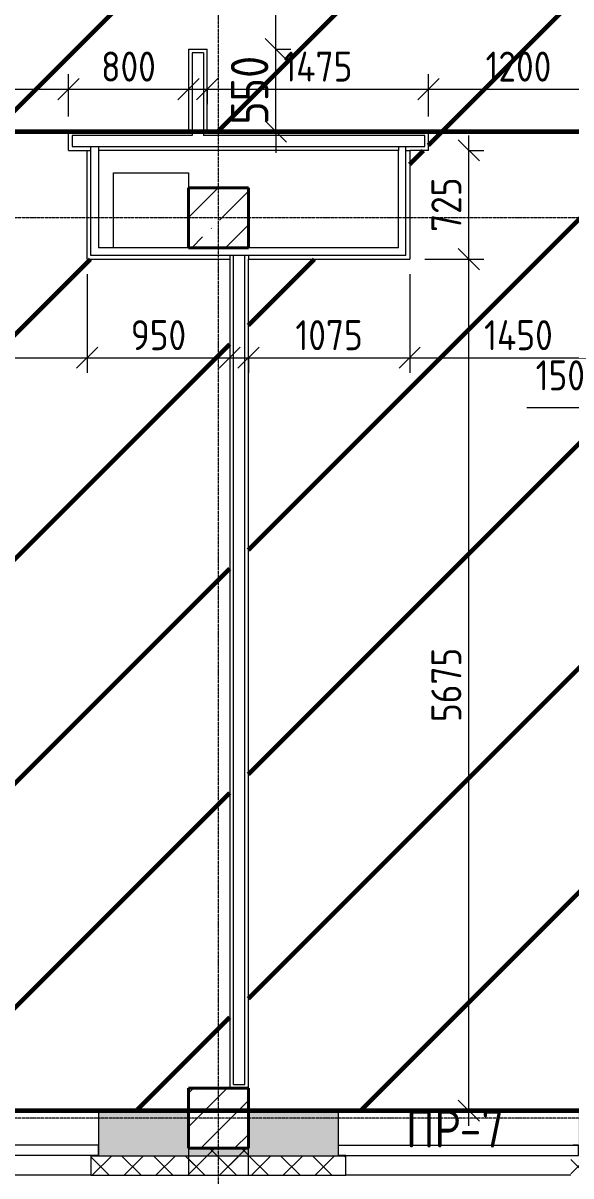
# Model space of a CAD drawing. Header units: millimetres. Extents: x -56773 to 323062, y -262288 to 76460.
# Drawn here: x 1507 to 5159, y -206008 to -198325 of the extents above; entities that cross this region are included whole.
import ezdxf

# ---------------------------------------------------------------- set-up
doc = ezdxf.new("R2010")
doc.units = ezdxf.units.MM
doc.linetypes.add('ADSK_Линия сетки', pattern=[25, 20, -2.5, 0, -2.5])
for name, color, linetype, lineweight in [('1.1) Шлифовка потолка', 5, 'Continuous', 60), ('3.1 Штукатурка внешн стен', 5, 'Continuous', 60), ('_ Окна', 7, 'Continuous', 18), ('Марки', 7, 'Continuous', 20), ('Несущие колонны', 7, 'Continuous', 18), ('Окна', 7, 'Continuous', 9), ('Оси', 7, 'Continuous', 9), ('Перекрытие', 7, 'Continuous', 18), ('Размеры', 7, 'Continuous', 9), ('Стены внутренние', 7, 'Continuous', 18), ('Стены наружные', 7, 'Continuous', 18), ('Стены штриховка', 7, 'Continuous', 9)]:
    doc.layers.add(name, color=color, linetype=linetype, lineweight=lineweight)
doc.styles.add('GOST Common_2', font='', dxfattribs={"width": 0.9, "height": 250})
doc.styles.add('GOST Common_3', font='', dxfattribs={"width": 0.9, "height": 200})
doc.styles.get('GOST Common_2').set_extended_font_data('GOST Common')
doc.styles.get('GOST Common_3').set_extended_font_data('GOST Common')
doc.dimstyles.new('ADSK_Основной_2_0', dxfattribs={"dimscale": 304.8, "dimtxt": 201.142999, "dimasz": 0.463911, "dimexe": 0.328084, "dimexo": 0.328084, "dimgap": 0.164042, "dimtad": 1, "dimdec": 3, "dimrnd": 0.001, "dimdsep": 46, "dimtxsty": 'GOST Common_3', "dimblk1": 'OBLIQUE', "dimblk2": 'OBLIQUE', "dimsah": 1, "dimcen": 0.09, "dimdle": 0.328084, "dimazin": 2, "dimtfac": 1, "dimtdec": 4, "dimtix": 1, "dimtmove": 0, "dimatfit": 3, "dimfxl": 1, "dimtvp": 1, "dimtolj": 1, "dimtzin": 0, "dimlwd": 20, "dimlwe": 20, "dimarcsym": 2})
doc.dimstyles.new('ADSK_Основной_2_0_2', dxfattribs={"dimscale": 304.8, "dimtxt": 201.142999, "dimasz": 0.463911, "dimexe": 0.328084, "dimexo": 0.328084, "dimgap": 0.164042, "dimtad": 1, "dimdec": 3, "dimrnd": 0.001, "dimdsep": 46, "dimtxsty": 'GOST Common_3', "dimblk1": 'OBLIQUE', "dimblk2": 'OBLIQUE', "dimsah": 1, "dimcen": 0.09, "dimdle": 0.328084, "dimazin": 2, "dimtfac": 1, "dimtdec": 4, "dimtix": 1, "dimtmove": 0, "dimatfit": 3, "dimfxl": 1, "dimtvp": 1, "dimtolj": 1, "dimtzin": 0, "dimlwd": 20, "dimlwe": 20, "dimarcsym": 2})
doc.dimstyles.new('ADSK_Основной_2_0_3', dxfattribs={"dimscale": 304.8, "dimtxt": 201.142999, "dimasz": 0.463911, "dimexe": 0.328084, "dimexo": 0.328084, "dimgap": 0.164042, "dimtad": 1, "dimdec": 3, "dimrnd": 0.001, "dimdsep": 46, "dimtxsty": 'GOST Common_2', "dimblk1": 'OBLIQUE', "dimblk2": 'OBLIQUE', "dimsah": 1, "dimcen": 0.09, "dimdle": 0.328084, "dimazin": 2, "dimtfac": 1, "dimtdec": 4, "dimtix": 1, "dimtmove": 0, "dimatfit": 3, "dimfxl": 1, "dimtvp": 1, "dimtolj": 1, "dimtzin": 0, "dimlwd": 20, "dimlwe": 20, "dimarcsym": 2})
pattern_1 = [(45, (9.36, -198628.46), (-224.506, 224.506), []), (45, (233.87, -198628.46), (-224.506, 224.506), [396.875, -79.375, 3.353, -76.022])]
pattern_2 = [(45, (9.36, -198628.46), (-106.066, 106.066), []), (135, (9.36, -198628.46), (-106.066, -106.066), [])]

# ---------------------------------------------------------------- blocks, each defined once
blk = doc.blocks.new('ADSK_КолоннаЖБ_Прямоугольная - 400x400 мм-1807143-Кладочный план 4-го этажа')
at = {"layer": 'Несущие колонны', "lineweight": 40}
for p, q in [((-200, 200), (200, 200)), ((-200, -200), (-200, 200)), ((200, 200), (200, -200)), ((200, -200), (-200, -200))]:
    blk.add_line(p, q, dxfattribs=at)
blk = doc.blocks.new('ОКНО L03 _2СТ_RS - ОК-5_1600х2000h-3556607-Кладочный план 4-го этажа')
at = {"layer": '_ Окна'}
for p, q in [((-838.1, -79), (761.9, -79)), ((-838.1, -149), (-838.1, -79)), ((-838.1, -79), (-803.1, -79)), ((-838.1, -149), (761.9, -149)), ((-838.1, -149), (-833.1, -149)), ((-818.1, -79), (-38.1, -79)), ((-818.1, -149), (-38.1, -149)), ((-38.1, -79), (741.9, -79)), ((-38.1, -149), (741.9, -149)), ((761.9, -79), (726.9, -79)), ((761.9, -149), (756.9, -149)), ((761.9, -149), (761.9, -79))]:
    blk.add_line(p, q, dxfattribs=at)
at = {"layer": 'Окна'}
blk.add_line((-888.1, 150), (811.9, 150), dxfattribs=at)
blk = doc.blocks.new('ОКНО L03 _2СТ_RS - ОК-5_1600х2000h-3556615-Кладочный план 4-го этажа')
at = {"layer": '_ Окна'}
for p, q in [((-838.1, 149), (761.9, 149)), ((-838.1, 149), (-838.1, 79)), ((-838.1, 149), (-833.1, 149)), ((-838.1, 79), (761.9, 79)), ((-838.1, 79), (-803.1, 79)), ((-818.1, 149), (-38.1, 149)), ((-818.1, 79), (-38.1, 79)), ((-38.1, 149), (741.9, 149)), ((-38.1, 79), (741.9, 79)), ((761.9, 79), (726.9, 79)), ((761.9, 149), (756.9, 149)), ((761.9, 149), (761.9, 79))]:
    blk.add_line(p, q, dxfattribs=at)
at = {"layer": 'Окна'}
blk.add_line((-888.1, -150), (811.9, -150), dxfattribs=at)
blk = doc.blocks.new('_Oblique')
at = {"color": 0, "linetype": 'ByBlock', "lineweight": -2}
blk.add_line((-0.5, -0.5), (0.5, 0.5), dxfattribs=at)
blk = doc.blocks.new('*D6110')
at = {"layer": 'Defpoints', "color": 0, "transparency": 16777216}
for p in [(2734.4, -198665.4), (4209.4, -198765.3), (4209.4, -199048.5)]:
    blk.add_point(p, dxfattribs=at)
at = {"layer": 'Размеры', "color": 0, "lineweight": 20, "transparency": 16777216}
for p, q in [((4209.4, -198948.5), (4209.4, -198665.3)), ((2634.4, -198765.3), (4309.4, -198765.3)), ((2734.4, -198765.4), (2734.4, -198865.3))]:
    blk.add_line(p, q, dxfattribs=at)
at = {"layer": 'Размеры', "color": 0, "lineweight": 20, "transparency": 16777216, "xscale": 141.4, "yscale": 141.4, "zscale": 141.4, "rotation": 180}
blk.add_blockref('_Oblique', (2734.4, -198765.3), dxfattribs=at)
at = {"layer": 'Размеры', "color": 0, "lineweight": 20, "transparency": 16777216, "xscale": 141.4, "yscale": 141.4, "zscale": 141.4}
blk.add_blockref('_Oblique', (4209.4, -198765.3), dxfattribs=at)
at = {"layer": 'Размеры', "color": 0, "lineweight": 9, "transparency": 16777216, "insert": (3471.9, -198615.3), "char_height": 200, "width": 580.928, "attachment_point": 5, "style": 'GOST Common_3'}
blk.add_mtext('\\A1;1475', dxfattribs=at)
blk = doc.blocks.new('*D6111')
at = {"layer": 'Defpoints', "color": 0, "transparency": 16777216}
for p in [(5409.4, -198765.3), (4209.4, -199048.5), (5409.4, -199048.5)]:
    blk.add_point(p, dxfattribs=at)
at = {"layer": 'Размеры', "color": 0, "lineweight": 20, "transparency": 16777216}
for p, q in [((4209.4, -198948.5), (4209.4, -198665.3)), ((5409.4, -198948.5), (5409.4, -198665.3)), ((4109.4, -198765.3), (5509.4, -198765.3))]:
    blk.add_line(p, q, dxfattribs=at)
at = {"layer": 'Размеры', "color": 0, "lineweight": 20, "transparency": 16777216, "xscale": 141.4, "yscale": 141.4, "zscale": 141.4, "rotation": 180}
blk.add_blockref('_Oblique', (4209.4, -198765.3), dxfattribs=at)
at = {"layer": 'Размеры', "color": 0, "lineweight": 20, "transparency": 16777216, "xscale": 141.4, "yscale": 141.4, "zscale": 141.4}
blk.add_blockref('_Oblique', (5409.4, -198765.3), dxfattribs=at)
at = {"layer": 'Размеры', "color": 0, "lineweight": 9, "transparency": 16777216, "insert": (4809.4, -198615.3), "char_height": 200, "width": 560.473, "attachment_point": 5, "style": 'GOST Common_3'}
blk.add_mtext('\\A1;1200', dxfattribs=at)
blk = doc.blocks.new('*D6162')
at = {"layer": 'Defpoints', "color": 0, "transparency": 16777216}
for p in [(4084.4, -199898.5), (3009.4, -200455.2), (4084.4, -200555.2)]:
    blk.add_point(p, dxfattribs=at)
at = {"layer": 'Размеры', "color": 0, "lineweight": 20, "transparency": 16777216}
for p, q in [((4084.4, -199998.5), (4084.4, -200655.2)), ((2909.4, -200555.2), (4184.4, -200555.2)), ((3009.4, -200555.2), (3009.4, -200655.2))]:
    blk.add_line(p, q, dxfattribs=at)
at = {"layer": 'Размеры', "color": 0, "lineweight": 20, "transparency": 16777216, "xscale": 141.4, "yscale": 141.4, "zscale": 141.4, "rotation": 180}
blk.add_blockref('_Oblique', (3009.4, -200555.2), dxfattribs=at)
at = {"layer": 'Размеры', "color": 0, "lineweight": 20, "transparency": 16777216, "xscale": 141.4, "yscale": 141.4, "zscale": 141.4}
blk.add_blockref('_Oblique', (4084.4, -200555.2), dxfattribs=at)
at = {"layer": 'Размеры', "color": 0, "lineweight": 9, "transparency": 16777216, "insert": (3546.9, -200405.2), "char_height": 200, "width": 560.473, "attachment_point": 5, "style": 'GOST Common_3'}
blk.add_mtext('\\A1;1075', dxfattribs=at)
blk = doc.blocks.new('*D6163')
at = {"layer": 'Defpoints', "color": 0, "transparency": 16777216}
for p in [(4084.4, -199898.5), (5534.4, -199898.5), (5534.4, -200555.2)]:
    blk.add_point(p, dxfattribs=at)
at = {"layer": 'Размеры', "color": 0, "lineweight": 20, "transparency": 16777216}
for p, q in [((4084.4, -199998.5), (4084.4, -200655.2)), ((5534.4, -199998.5), (5534.4, -200655.2)), ((3984.4, -200555.2), (5634.4, -200555.2))]:
    blk.add_line(p, q, dxfattribs=at)
at = {"layer": 'Размеры', "color": 0, "lineweight": 20, "transparency": 16777216, "xscale": 141.4, "yscale": 141.4, "zscale": 141.4, "rotation": 180}
blk.add_blockref('_Oblique', (4084.4, -200555.2), dxfattribs=at)
at = {"layer": 'Размеры', "color": 0, "lineweight": 20, "transparency": 16777216, "xscale": 141.4, "yscale": 141.4, "zscale": 141.4}
blk.add_blockref('_Oblique', (5534.4, -200555.2), dxfattribs=at)
at = {"layer": 'Размеры', "color": 0, "lineweight": 9, "transparency": 16777216, "insert": (4809.4, -200405.2), "char_height": 200, "width": 580.928, "attachment_point": 5, "style": 'GOST Common_3'}
blk.add_mtext('\\A1;1450', dxfattribs=at)
blk = doc.blocks.new('*D6164')
at = {"layer": 'Defpoints', "color": 0, "transparency": 16777216}
for p in [(5534.4, -199898.5), (5684.4, -200455.2), (5684.4, -200889.8)]:
    blk.add_point(p, dxfattribs=at)
at = {"layer": 'Размеры', "color": 0, "lineweight": 20, "transparency": 16777216}
for p, q in [((5534.4, -199998.5), (5534.4, -200989.8)), ((5684.4, -200555.2), (5684.4, -200989.8)), ((5534.4, -200889.8), (4864.4, -200889.8)), ((5684.4, -200889.8), (5434.4, -200889.8))]:
    blk.add_line(p, q, dxfattribs=at)
at = {"layer": 'Размеры', "color": 0, "lineweight": 20, "transparency": 16777216, "xscale": 141.4, "yscale": 141.4, "zscale": 141.4, "rotation": 180}
blk.add_blockref('_Oblique', (5534.4, -200889.8), dxfattribs=at)
at = {"layer": 'Размеры', "color": 0, "lineweight": 20, "transparency": 16777216, "xscale": 141.4, "yscale": 141.4, "zscale": 141.4}
blk.add_blockref('_Oblique', (5684.4, -200889.8), dxfattribs=at)
at = {"layer": 'Размеры', "color": 0, "lineweight": 9, "transparency": 16777216, "insert": (4924.1, -200573.1), "char_height": 200, "width": 409.104, "attachment_point": 1, "line_spacing_factor": 1.022761, "style": 'GOST Common_3'}
blk.add_mtext('\\A1;150', dxfattribs=at)
blk = doc.blocks.new('*D6165')
at = {"layer": 'Defpoints', "color": 0, "transparency": 16777216}
for p in [(4084.4, -199898.5), (4478.6, -199898.5), (4378.7, -205573.5)]:
    blk.add_point(p, dxfattribs=at)
at = {"layer": 'Размеры', "color": 0, "lineweight": 20, "transparency": 16777216}
for p, q in [((4478.6, -205673.5), (4478.6, -199798.5)), ((4184.4, -199898.5), (4578.6, -199898.5)), ((4478.7, -205573.5), (4578.6, -205573.5))]:
    blk.add_line(p, q, dxfattribs=at)
at = {"layer": 'Размеры', "color": 0, "lineweight": 20, "transparency": 16777216, "xscale": 141.4, "yscale": 141.4, "zscale": 141.4}
for p, rotation in [((4478.6, -199898.5), 90), ((4478.6, -205573.5), 270)]:
    blk.add_blockref('_Oblique', p, dxfattribs=dict(at, rotation=rotation))
at = {"layer": 'Размеры', "color": 0, "lineweight": 9, "transparency": 16777216, "insert": (4328.6, -202736), "char_height": 200, "width": 605.475, "attachment_point": 5, "rotation": 90, "style": 'GOST Common_3'}
blk.add_mtext('\\A1;5675', dxfattribs=at)
blk = doc.blocks.new('*D6166')
at = {"layer": 'Defpoints', "color": 0, "transparency": 16777216}
for p in [(4378.7, -199173.5), (4478.6, -199173.5), (4084.4, -199898.5)]:
    blk.add_point(p, dxfattribs=at)
at = {"layer": 'Размеры', "color": 0, "lineweight": 20, "transparency": 16777216}
for p, q in [((4478.6, -199998.5), (4478.6, -199073.5)), ((4478.7, -199173.5), (4578.6, -199173.5)), ((4184.4, -199898.5), (4578.6, -199898.5))]:
    blk.add_line(p, q, dxfattribs=at)
at = {"layer": 'Размеры', "color": 0, "lineweight": 20, "transparency": 16777216, "xscale": 141.4, "yscale": 141.4, "zscale": 141.4}
for p, rotation in [((4478.6, -199173.5), 90), ((4478.6, -199898.5), 270)]:
    blk.add_blockref('_Oblique', p, dxfattribs=dict(at, rotation=rotation))
at = {"layer": 'Размеры', "color": 0, "lineweight": 9, "transparency": 16777216, "insert": (4328.6, -199536), "char_height": 200, "width": 454.106, "attachment_point": 5, "rotation": 90, "style": 'GOST Common_3'}
blk.add_mtext('\\A1;725', dxfattribs=at)
blk = doc.blocks.new('*D6173')
at = {"layer": 'Defpoints', "color": 0, "transparency": 16777216}
for p in [(1809.4, -198765.3), (609.4, -199048.5), (1809.4, -199048.5)]:
    blk.add_point(p, dxfattribs=at)
at = {"layer": 'Размеры', "color": 0, "lineweight": 20, "transparency": 16777216}
for p, q in [((609.4, -198948.5), (609.4, -198665.3)), ((1809.4, -198948.5), (1809.4, -198665.3)), ((509.4, -198765.3), (1909.4, -198765.3))]:
    blk.add_line(p, q, dxfattribs=at)
at = {"layer": 'Размеры', "color": 0, "lineweight": 20, "transparency": 16777216, "xscale": 141.4, "yscale": 141.4, "zscale": 141.4, "rotation": 180}
blk.add_blockref('_Oblique', (609.4, -198765.3), dxfattribs=at)
at = {"layer": 'Размеры', "color": 0, "lineweight": 20, "transparency": 16777216, "xscale": 141.4, "yscale": 141.4, "zscale": 141.4}
blk.add_blockref('_Oblique', (1809.4, -198765.3), dxfattribs=at)
at = {"layer": 'Размеры', "color": 0, "lineweight": 9, "transparency": 16777216, "insert": (1209.4, -198615.3), "char_height": 200, "width": 560.473, "attachment_point": 5, "style": 'GOST Common_3'}
blk.add_mtext('\\A1;1200', dxfattribs=at)
blk = doc.blocks.new('*D6174')
at = {"layer": 'Defpoints', "color": 0, "transparency": 16777216}
for p in [(2609.4, -198665.4), (2609.4, -198765.3), (1809.4, -199048.5)]:
    blk.add_point(p, dxfattribs=at)
at = {"layer": 'Размеры', "color": 0, "lineweight": 20, "transparency": 16777216}
for p, q in [((1809.4, -198948.5), (1809.4, -198665.3)), ((1709.4, -198765.3), (2709.4, -198765.3)), ((2609.4, -198765.4), (2609.4, -198865.3))]:
    blk.add_line(p, q, dxfattribs=at)
at = {"layer": 'Размеры', "color": 0, "lineweight": 20, "transparency": 16777216, "xscale": 141.4, "yscale": 141.4, "zscale": 141.4, "rotation": 180}
blk.add_blockref('_Oblique', (1809.4, -198765.3), dxfattribs=at)
at = {"layer": 'Размеры', "color": 0, "lineweight": 20, "transparency": 16777216, "xscale": 141.4, "yscale": 141.4, "zscale": 141.4}
blk.add_blockref('_Oblique', (2609.4, -198765.3), dxfattribs=at)
at = {"layer": 'Размеры', "color": 0, "lineweight": 9, "transparency": 16777216, "insert": (2209.4, -198615.3), "char_height": 200, "width": 454.106, "attachment_point": 5, "style": 'GOST Common_3'}
blk.add_mtext('\\A1;800', dxfattribs=at)
blk = doc.blocks.new('*D6197')
at = {"layer": 'Defpoints', "color": 0, "transparency": 16777216}
for p in [(484.4, -199898.5), (1934.4, -199898.5), (1934.4, -200555.2)]:
    blk.add_point(p, dxfattribs=at)
at = {"layer": 'Размеры', "color": 0, "lineweight": 20, "transparency": 16777216}
for p, q in [((484.4, -199998.5), (484.4, -200655.2)), ((1934.4, -199998.5), (1934.4, -200655.2)), ((384.4, -200555.2), (2034.4, -200555.2))]:
    blk.add_line(p, q, dxfattribs=at)
at = {"layer": 'Размеры', "color": 0, "lineweight": 20, "transparency": 16777216, "xscale": 141.4, "yscale": 141.4, "zscale": 141.4, "rotation": 180}
blk.add_blockref('_Oblique', (484.4, -200555.2), dxfattribs=at)
at = {"layer": 'Размеры', "color": 0, "lineweight": 20, "transparency": 16777216, "xscale": 141.4, "yscale": 141.4, "zscale": 141.4}
blk.add_blockref('_Oblique', (1934.4, -200555.2), dxfattribs=at)
at = {"layer": 'Размеры', "color": 0, "lineweight": 9, "transparency": 16777216, "insert": (1209.4, -200405.2), "char_height": 200, "width": 580.928, "attachment_point": 5, "style": 'GOST Common_3'}
blk.add_mtext('\\A1;1450', dxfattribs=at)
blk = doc.blocks.new('*D6198')
at = {"layer": 'Defpoints', "color": 0, "transparency": 16777216}
for p in [(1934.4, -199898.5), (2884.4, -200455.2), (2884.4, -200555.2)]:
    blk.add_point(p, dxfattribs=at)
at = {"layer": 'Размеры', "color": 0, "lineweight": 20, "transparency": 16777216}
for p, q in [((1934.4, -199998.5), (1934.4, -200655.2)), ((1834.4, -200555.2), (2984.4, -200555.2)), ((2884.4, -200555.2), (2884.4, -200655.2))]:
    blk.add_line(p, q, dxfattribs=at)
at = {"layer": 'Размеры', "color": 0, "lineweight": 20, "transparency": 16777216, "xscale": 141.4, "yscale": 141.4, "zscale": 141.4, "rotation": 180}
blk.add_blockref('_Oblique', (1934.4, -200555.2), dxfattribs=at)
at = {"layer": 'Размеры', "color": 0, "lineweight": 20, "transparency": 16777216, "xscale": 141.4, "yscale": 141.4, "zscale": 141.4}
blk.add_blockref('_Oblique', (2884.4, -200555.2), dxfattribs=at)
at = {"layer": 'Размеры', "color": 0, "lineweight": 9, "transparency": 16777216, "insert": (2409.4, -200405.2), "char_height": 200, "width": 454.106, "attachment_point": 5, "style": 'GOST Common_3'}
blk.add_mtext('\\A1;950', dxfattribs=at)
blk = doc.blocks.new('*D6437')
at = {"layer": 'Defpoints', "color": 0, "transparency": 16777216}
for p in [(3092.1, -198498.5), (3192.1, -198498.5), (3092.1, -199048.5)]:
    blk.add_point(p, dxfattribs=at)
at = {"layer": 'Размеры', "color": 0, "lineweight": 20, "transparency": 16777216}
for p, q in [((3192.1, -198498.5), (3192.1, -198357.1)), ((3192.1, -198498.5), (3292.1, -198498.5)), ((3192.1, -199048.5), (3192.1, -198498.5)), ((3192.1, -199048.5), (3292.1, -199048.5)), ((3192.1, -199048.5), (3192.1, -199189.9))]:
    blk.add_line(p, q, dxfattribs=at)
at = {"layer": 'Размеры', "color": 0, "lineweight": 20, "transparency": 16777216, "xscale": 141.4, "yscale": 141.4, "zscale": 141.4}
for p, rotation in [((3192.1, -198498.5), 270), ((3192.1, -199048.5), 90)]:
    blk.add_blockref('_Oblique', p, dxfattribs=dict(at, rotation=rotation))
at = {"layer": 'Размеры', "color": 0, "lineweight": 9, "transparency": 16777216, "insert": (3017.1, -198773.5), "char_height": 250, "width": 454.106, "attachment_point": 5, "rotation": 90, "style": 'GOST Common_2'}
blk.add_mtext('\\A1;550', dxfattribs=at)
blk = doc.blocks.new('*D6438')
at = {"layer": 'Defpoints', "color": 0, "transparency": 16777216}
for p in [(3092.1, -196448.5), (3192.1, -196448.5), (3092.1, -198498.5)]:
    blk.add_point(p, dxfattribs=at)
at = {"layer": 'Размеры', "color": 0, "lineweight": 20, "transparency": 16777216}
for p, q in [((3192.1, -198598.5), (3192.1, -196348.5)), ((3192.1, -196448.5), (3292.1, -196448.5)), ((3192.1, -198498.5), (3292.1, -198498.5))]:
    blk.add_line(p, q, dxfattribs=at)
at = {"layer": 'Размеры', "color": 0, "lineweight": 20, "transparency": 16777216, "xscale": 141.4, "yscale": 141.4, "zscale": 141.4}
for p, rotation in [((3192.1, -196448.5), 90), ((3192.1, -198498.5), 270)]:
    blk.add_blockref('_Oblique', p, dxfattribs=dict(at, rotation=rotation))
at = {"layer": 'Размеры', "color": 0, "lineweight": 9, "transparency": 16777216, "insert": (3017.1, -197473.5), "char_height": 250, "width": 605.475, "attachment_point": 5, "rotation": 90, "style": 'GOST Common_2'}
blk.add_mtext('\\A1;2050', dxfattribs=at)

msp = doc.modelspace()

# ---------------------------------------------------------------- hatches: boundary and pattern name
at = {"layer": '1.1) Шлифовка потолка', "transparency": 33554687}
h = msp.add_hatch(dxfattribs=at)
h.set_pattern_fill('ANSI31', color=5, scale=333)
h.paths.add_polyline_path([(61559.3615, -195798.4914), (-9515.6385, -195798.4914), (-9515.6385, -199048.4914), (61559.3615, -199048.4914)])
h.paths.add_polyline_path([(26559.3615, -198473.4914), (26634.3615, -198473.4914), (26634.3615, -199023.4914), (26559.3615, -199023.4914)], flags=16)
h.paths.add_polyline_path([(26559.3615, -196373.4914), (26559.3615, -195823.4914), (26634.3615, -195823.4914), (26634.3615, -196373.4914)], flags=16)
h.paths.add_polyline_path([(41109.3615, -196023.4914), (41109.3615, -195898.4914), (42009.3615, -195898.4914), (42009.3615, -196023.4914)], flags=16)
h.paths.add_polyline_path([(45809.3615, -196023.4914), (45809.3615, -195898.4914), (46809.3615, -195898.4914), (46809.3615, -196023.4914)], flags=16)
h.paths.add_polyline_path([(48659.3615, -195923.4914), (48659.3615, -195898.4914), (49409.3615, -195898.4914), (49409.3615, -195923.4914)], flags=16)
h.paths.add_polyline_path([(41734.3615, -193523.4914), (39734.3615, -193523.4914), (39734.3615, -195023.4914), (40009.3615, -195023.4914), (40034.3615, -195023.4914), (40034.3615, -195798.4914), (41734.3615, -195798.4914)], flags=0)
h = msp.add_hatch(dxfattribs=at)
h.set_pattern_fill('ANSI31', color=5, scale=333)
h.paths.add_polyline_path([(2884.3615, -199898.4914), (1934.3615, -199898.4914), (1934.3615, -199173.4914), (1809.3615, -199173.4914), (1809.3615, -199048.4914), (609.3615, -199048.4914), (609.3615, -199173.4914), (484.3615, -199173.4914), (484.3615, -199898.4914), (-115.6385, -199898.4914), (-115.6385, -205573.4914), (409.3615, -205573.4914), (2059.3615, -205573.4914), (2609.3615, -205573.4914), (2609.3615, -205423.4914), (2884.3615, -205423.4914)])
h = msp.add_hatch(dxfattribs=at)
h.set_pattern_fill('ANSI31', color=5, scale=333)
h.paths.add_polyline_path([(5684.3615, -199898.4914), (5534.3615, -199898.4914), (5534.3615, -199173.4914), (5409.3615, -199173.4914), (5409.3615, -199048.4914), (4209.3615, -199048.4914), (4209.3615, -199173.4914), (4084.3615, -199173.4914), (4084.3615, -199898.4914), (3009.3615, -199898.4914), (3009.3615, -205423.4914), (3009.3615, -205573.4914), (3609.3615, -205573.4914), (5259.3615, -205573.4914), (5684.3615, -205573.4914)])
at = {"layer": 'Несущие колонны', "lineweight": 9}
h = msp.add_hatch(dxfattribs=at)
h.set_pattern_fill('FP_1', color=256, style=0, pattern_type=2)
h.set_pattern_definition(pattern_1)
h.paths.add_polyline_path([(2609.3615, -199823.4914), (3009.3615, -199823.4914), (3009.3615, -199423.4914), (2609.3615, -199423.4914)])
h = msp.add_hatch(dxfattribs=at)
h.set_pattern_fill('FP_1', color=256, style=0, pattern_type=2)
h.set_pattern_definition(pattern_1)
h.paths.add_polyline_path([(3009.3615, -205823.4914), (3009.3615, -205423.4914), (2609.3615, -205423.4914), (2609.3615, -205823.4914)])
at = {"layer": 'Стены внутренние', "lineweight": 9}
h = msp.add_hatch(dxfattribs=at)
h.set_pattern_fill('FP_2', color=256, style=0, pattern_type=2)
h.set_pattern_definition([(45, (9.36, -198628.46), (84.18955, 308.69595), [396.875, -79.375, 3.353, -76.022])])
h.paths.add_polyline_path([(59259.3615, -205873.4914), (59259.3615, -205872.4914), (59209.3615, -205872.4914), (59209.3615, -205573.4914), (58009.3615, -205573.4914), (58009.3615, -205872.4914), (57959.3615, -205873.4914)])
h.paths.add_polyline_path([(60759.3615, -205873.4914), (61559.3615, -205873.4914), (61559.3615, -205573.4914), (60809.3615, -205573.4914), (60809.3615, -205872.4914), (60759.3615, -205872.4914)])
h.paths.add_polyline_path([(56459.3615, -205873.4914), (56459.3615, -205872.4914), (56409.3615, -205872.4914), (56409.3615, -205573.4914), (54809.3615, -205573.4914), (54809.3615, -205872.4914), (56097.859, -205873.4914)])
h.paths.add_polyline_path([(53259.3615, -205873.4914), (53259.3615, -205872.4914), (53209.3615, -205872.4914), (53209.3615, -205573.4914), (52009.3615, -205573.4914), (52009.3615, -205872.4914), (52797.6931, -205873.4914)])
h.paths.add_polyline_path([(48459.3615, -205873.4914), (50409.3615, -205872.4914), (50409.3615, -205573.4914), (48509.3615, -205573.4914), (48509.3615, -205872.4914), (48459.3615, -205872.4914)])
h.paths.add_polyline_path([(39597.0293, -205873.4914), (40609.3615, -205872.4914), (40609.3615, -205573.4914), (39009.3615, -205573.4914), (39009.3615, -205872.4914), (38959.3615, -205873.4914)])
h.paths.add_polyline_path([(37459.3615, -205873.4914), (37459.3615, -205872.4914), (37409.3615, -205872.4914), (37409.3615, -205573.4914), (36209.3615, -205573.4914), (36209.3615, -205872.4914), (36296.8633, -205873.4914)])
h.paths.add_polyline_path([(46959.3615, -205873.4914), (46959.3615, -205872.4914), (46909.3615, -205872.4914), (46909.3615, -205573.4914), (45009.3615, -205573.4914), (45009.3615, -205872.4914), (46197.3612, -205873.4914)])
h.paths.add_polyline_path([(42897.1952, -205873.4914), (43409.3615, -205872.4914), (43409.3615, -205573.4914), (42209.3615, -205573.4914), (42209.3615, -205872.4914), (42159.3615, -205873.4914)])
h.paths.add_polyline_path([(34659.3615, -205873.4914), (34659.3615, -205872.4914), (34609.3615, -205872.4914), (34609.3615, -205573.4914), (34009.3615, -205573.4914), (34009.3615, -205823.4914), (33609.3615, -205823.4914), (33609.3615, -205573.4914), (33009.3615, -205573.4914), (33009.3615, -205872.4914), (32996.6974, -205873.4914)])
h.paths.add_polyline_path([(22659.3615, -205873.4914), (22659.3615, -205872.4914), (22609.3615, -205872.4914), (22609.3615, -205573.4914), (22009.3615, -205573.4914), (22009.3615, -205823.4914), (21609.3615, -205823.4914), (21609.3615, -205573.4914), (21009.3615, -205573.4914), (21009.3615, -205872.4914), (20959.3615, -205873.4914)])
h.paths.add_polyline_path([(28659.3615, -205873.4914), (28659.3615, -205872.4914), (28609.3615, -205872.4914), (28609.3615, -205573.4914), (27009.3615, -205573.4914), (27009.3615, -205872.4914), (26959.3615, -205873.4914)])
h.paths.add_polyline_path([(25459.3615, -205873.4914), (25459.3615, -205872.4914), (25409.3615, -205872.4914), (25409.3615, -205573.4914), (24209.3615, -205573.4914), (24209.3615, -205872.4914), (24159.3615, -205873.4914)])
h.paths.add_polyline_path([(19459.3615, -205873.4914), (19459.3615, -205872.4914), (19409.3615, -205872.4914), (19409.3615, -205573.4914), (18209.3615, -205573.4914), (18209.3615, -205872.4914), (18159.3615, -205873.4914)])
h.paths.add_polyline_path([(31459.3615, -205873.4914), (31459.3615, -205872.4914), (31409.3615, -205872.4914), (31409.3615, -205573.4914), (30209.3615, -205573.4914), (30209.3615, -205872.4914), (30159.3615, -205873.4914)])
h.paths.add_polyline_path([(16659.3615, -205873.4914), (16659.3615, -205872.4914), (16609.3615, -205872.4914), (16609.3615, -205573.4914), (16009.3615, -205573.4914), (16009.3615, -205823.4914), (15609.3615, -205823.4914), (15609.3615, -205573.4914), (15009.3615, -205573.4914), (15009.3615, -205823.4914), (14609.3615, -205823.4914), (14609.3615, -205573.4914), (14009.3615, -205573.4914), (14009.3615, -205872.4914), (16495.8676, -205873.4914)])
h.paths.add_polyline_path([(9659.3615, -205873.4914), (9659.3615, -205872.4914), (9609.3615, -205872.4914), (9609.3615, -205573.4914), (9009.3615, -205573.4914), (9009.3615, -205823.4914), (8609.3615, -205823.4914), (8609.3615, -205573.4914), (8009.3615, -205573.4914), (8009.3615, -205872.4914), (7959.3615, -205873.4914)])
h.paths.add_polyline_path([(11159.3615, -205873.4914), (12409.3615, -205872.4914), (12409.3615, -205573.4914), (11209.3615, -205573.4914), (11209.3615, -205872.4914), (11159.3615, -205872.4914)])
h.paths.add_polyline_path([(3659.3615, -205873.4914), (3659.3615, -205872.4914), (3609.3615, -205872.4914), (3609.3615, -205573.4914), (3009.3615, -205573.4914), (3009.3615, -205823.4914), (2609.3615, -205823.4914), (2609.3615, -205573.4914), (2009.3615, -205573.4914), (2009.3615, -205872.4914), (3295.2038, -205873.4914)])
h.paths.add_polyline_path([(-840.6385, -205873.4914), (409.3615, -205872.4914), (409.3615, -205573.4914), (-790.6385, -205573.4914), (-790.6385, -205872.4914), (-840.6385, -205872.4914)])
h.paths.add_polyline_path([(-2340.6385, -205873.4914), (-2340.6385, -205872.4914), (-2390.6385, -205872.4914), (-2390.6385, -205573.4914), (-2990.6385, -205573.4914), (-2990.6385, -205873.4914)])
h.paths.add_polyline_path([(5159.3615, -205873.4914), (6409.3615, -205872.4914), (6409.3615, -205573.4914), (5209.3615, -205573.4914), (5209.3615, -205872.4914), (5159.3615, -205872.4914)])
at = {"layer": 'Стены наружные', "lineweight": 9}
h = msp.add_hatch(dxfattribs=at)
h.set_pattern_fill('FP_4', color=256, style=0, pattern_type=2)
h.set_pattern_definition(pattern_2)
h.paths.add_polyline_path([(2609.3615, -206003.4914), (3009.3615, -206003.4914), (3009.3615, -205823.4914), (2609.3615, -205823.4914)])
h = msp.add_hatch(dxfattribs=at)
h.set_pattern_fill('FP_4', color=256, style=0, pattern_type=2)
h.set_pattern_definition(pattern_2)
h.paths.add_polyline_path([(61989.3615, -206003.4914), (61989.3615, -205873.4914), (60759.3615, -205873.4914), (60759.3615, -206003.4914), (61873.1494, -206003.4914)])
h.paths.add_polyline_path([(57959.3615, -206003.4914), (59259.3615, -206003.4914), (59259.3615, -205873.4914), (57959.3615, -205873.4914)])
h.paths.add_polyline_path([(40659.3615, -206003.4914), (40659.3615, -205873.4914), (38959.3615, -205873.4914), (38959.3615, -206003.4914), (39597.0293, -206003.4914)])
h.paths.add_polyline_path([(51959.3615, -206003.4914), (53259.3615, -206003.4914), (53259.3615, -205873.4914), (51959.3615, -205873.4914)])
h.paths.add_polyline_path([(42159.3615, -206003.4914), (43459.3615, -206003.4914), (43459.3615, -205873.4914), (42159.3615, -205873.4914)])
h.paths.add_polyline_path([(44959.3615, -206003.4914), (46959.3615, -206003.4914), (46959.3615, -205873.4914), (44959.3615, -205873.4914)])
h.paths.add_polyline_path([(37459.3615, -206003.4914), (37459.3615, -205873.4914), (36159.3615, -205873.4914), (36159.3615, -206003.4914), (36296.8633, -206003.4914)])
h.paths.add_polyline_path([(56097.859, -206003.4914), (56459.3615, -206003.4914), (56459.3615, -205873.4914), (54759.3615, -205873.4914), (54759.3615, -206003.4914)])
h.paths.add_polyline_path([(48459.3615, -206003.4914), (50459.3615, -206003.4914), (50459.3615, -205873.4914), (48459.3615, -205873.4914)])
h.paths.add_polyline_path([(32996.6974, -206003.4914), (34659.3615, -206003.4914), (34659.3615, -205873.4914), (32959.3615, -205873.4914), (32959.3615, -206003.4914)])
h.paths.add_polyline_path([(16659.3615, -206003.4914), (16659.3615, -205873.4914), (13959.3615, -205873.4914), (13959.3615, -206003.4914), (16495.8676, -206003.4914)])
h.paths.add_polyline_path([(31459.3615, -206003.4914), (31459.3615, -205873.4914), (30159.3615, -205873.4914), (30159.3615, -206003.4914)])
h.paths.add_polyline_path([(18159.3615, -206003.4914), (19459.3615, -206003.4914), (19459.3615, -205873.4914), (18159.3615, -205873.4914)])
h.paths.add_polyline_path([(20959.3615, -206003.4914), (22659.3615, -206003.4914), (22659.3615, -205873.4914), (20959.3615, -205873.4914)])
h.paths.add_polyline_path([(26959.3615, -206003.4914), (28659.3615, -206003.4914), (28659.3615, -205873.4914), (26959.3615, -205873.4914)])
h.paths.add_polyline_path([(25459.3615, -206003.4914), (25459.3615, -205873.4914), (24159.3615, -205873.4914), (24159.3615, -206003.4914)])
h.paths.add_polyline_path([(459.3615, -206003.4914), (459.3615, -205873.4914), (-840.6385, -205873.4914), (-840.6385, -206003.4914), (-4.9621, -206003.4914)])
h.paths.add_polyline_path([(12459.3615, -206003.4914), (12459.3615, -205873.4914), (11159.3615, -205873.4914), (11159.3615, -206003.4914)])
h.paths.add_polyline_path([(9659.3615, -206003.4914), (9659.3615, -205873.4914), (7959.3615, -205873.4914), (7959.3615, -206003.4914)])
h.paths.add_polyline_path([(1959.3615, -206003.4914), (3659.3615, -206003.4914), (3659.3615, -205873.4914), (1959.3615, -205873.4914)])
h.paths.add_polyline_path([(-2990.6385, -206003.4914), (-2340.6385, -206003.4914), (-2340.6385, -205873.4914), (-2990.6385, -205873.4914)])
h.paths.add_polyline_path([(5159.3615, -206003.4914), (6459.3615, -206003.4914), (6459.3615, -205873.4914), (5159.3615, -205873.4914)])

# ---------------------------------------------------------------- linework, layer by layer
at = {"layer": '1.1) Шлифовка потолка'}
msp.add_lwpolyline([(61559.3615, -195798.4914), (-9515.6385, -195798.4914), (-9515.6385, -199048.4914), (61559.3615, -199048.4914)], close=True, dxfattribs=at)
at = {"layer": '3.1 Штукатурка внешн стен'}
msp.add_lwpolyline([(61409.3615, -205573.4914), (-19390.6385, -205573.4914)], dxfattribs=at)
at = {"layer": 'Несущие колонны', "lineweight": 9}
for p, q in [((3009.3615, -199423.4914), (2609.3615, -199423.4914)), ((2609.3615, -199423.4914), (2609.3615, -199823.4914)), ((3009.3615, -199823.4914), (3009.3615, -199423.4914)), ((2609.3615, -199823.4914), (3009.3615, -199823.4914)), ((3009.3615, -205423.4914), (2609.3615, -205423.4914)), ((2609.3615, -205423.4914), (2609.3615, -205573.4914)), ((3009.3615, -205573.4914), (3009.3615, -205423.4914)), ((2609.3615, -205573.4914), (2609.3615, -205823.4914)), ((3009.3615, -205823.4914), (3009.3615, -205573.4914)), ((2609.3615, -205823.4914), (3009.3615, -205823.4914))]:
    msp.add_line(p, q, dxfattribs=at)
at = {"layer": 'Оси', "linetype": 'ADSK_Линия сетки', "lineweight": 5}
for p, q in [((2809.3615, -209602.3427), (2809.3615, -188601.0153)), ((62563.3938, -199623.4914), (-25230.7352, -199623.4914)), ((62563.3938, -205623.4914), (-25230.7352, -205623.4914))]:
    msp.add_line(p, q, dxfattribs=at)
at = {"layer": 'Перекрытие'}
for p, q in [((2109.3615, -199823.4914), (2109.3615, -199323.4914)), ((2109.3615, -199323.4914), (2609.3615, -199323.4914)), ((2609.3615, -199323.4914), (2609.3615, -199423.4914))]:
    msp.add_line(p, q, dxfattribs=at)
at = {"layer": 'Стены внутренние', "lineweight": 5}
for p, q in [((2609.3615, -198498.4914), (2609.3615, -199048.4914)), ((2609.3615, -198498.4914), (2734.3615, -198498.4914)), ((2734.3615, -199048.4914), (2734.3615, -198498.4914)), ((2609.3615, -199048.4914), (1809.3615, -199048.4914)), ((1809.3615, -199173.4914), (1809.3615, -199048.4914)), ((4209.3615, -199048.4914), (2734.3615, -199048.4914)), ((4209.3615, -199173.4914), (4209.3615, -199048.4914)), ((1809.3615, -199173.4914), (1934.3615, -199173.4914)), ((1934.3615, -199898.4914), (1934.3615, -199173.4914)), ((4009.3615, -199173.4914), (2009.3615, -199173.4914)), ((2009.3615, -199173.4914), (2009.3615, -199823.4914)), ((4009.3615, -199823.4914), (4009.3615, -199173.4914)), ((4084.3615, -199173.4914), (4084.3615, -199898.4914)), ((4209.3615, -199173.4914), (4084.3615, -199173.4914)), ((4009.3615, -199823.4914), (2009.3615, -199823.4914)), ((1934.3615, -199898.4914), (2884.3615, -199898.4914)), ((2884.3615, -199898.4914), (2884.3615, -205423.4914)), ((3009.3615, -205423.4914), (3009.3615, -199898.4914)), ((3009.3615, -199898.4914), (4084.3615, -199898.4914)), ((2884.3615, -205423.4914), (3009.3615, -205423.4914)), ((409.3615, -205573.4914), (2009.3615, -205573.4914)), ((2609.3615, -205573.4914), (2009.3615, -205573.4914)), ((2009.3615, -205573.4914), (2009.3615, -205872.4914)), ((2609.3615, -205823.4914), (2609.3615, -205573.4914)), ((3609.3615, -205573.4914), (3009.3615, -205573.4914)), ((3009.3615, -205573.4914), (3009.3615, -205823.4914)), ((3609.3615, -205872.4914), (3609.3615, -205573.4914)), ((3609.3615, -205573.4914), (5209.3615, -205573.4914)), ((2009.3615, -205872.4914), (1959.3615, -205872.4914)), ((1959.3615, -205872.4914), (1959.3615, -205873.4914)), ((3659.3615, -205872.4914), (3609.3615, -205872.4914)), ((3659.3615, -205873.4914), (3659.3615, -205872.4914))]:
    msp.add_line(p, q, dxfattribs=at)
at = {"layer": 'Стены наружные', "lineweight": 9}
for p, q in [((3009.3615, -205823.4914), (2609.3615, -205823.4914)), ((2609.3615, -205823.4914), (2609.3615, -206003.4914)), ((3009.3615, -206003.4914), (3009.3615, -205823.4914)), ((1959.3615, -205873.4914), (1959.3615, -206003.4914)), ((3659.3615, -206003.4914), (3659.3615, -205873.4914)), ((1959.3615, -206003.4914), (459.3615, -206003.4914)), ((1959.3615, -206003.4914), (3659.3615, -206003.4914)), ((5159.3615, -206003.4914), (3659.3615, -206003.4914))]:
    msp.add_line(p, q, dxfattribs=at)
at = {"layer": 'Стены штриховка', "lineweight": 9}
for p, q in [((2634.3615, -198523.4914), (2634.3615, -199073.4914)), ((2709.3615, -198523.4914), (2634.3615, -198523.4914)), ((2709.3615, -198523.4914), (2709.3615, -199073.4914)), ((2634.3615, -199073.4914), (1834.3615, -199073.4914)), ((1834.3615, -199073.4914), (1834.3615, -199148.4914)), ((4184.3615, -199073.4914), (2709.3615, -199073.4914)), ((4184.3615, -199148.4914), (4184.3615, -199073.4914)), ((1834.3615, -199148.4914), (4184.3615, -199148.4914)), ((1959.3615, -199873.4914), (1959.3615, -199148.4914)), ((2009.3615, -199148.4914), (2009.3615, -199173.4914)), ((4009.3615, -199148.4914), (4009.3615, -199173.4914)), ((4059.3615, -199873.4914), (4059.3615, -199148.4914)), ((1934.3615, -199173.4914), (1959.3615, -199173.4914)), ((4059.3615, -199173.4914), (4084.3615, -199173.4914)), ((4059.3615, -199873.4914), (1959.3615, -199873.4914)), ((2884.3615, -199873.4914), (2884.3615, -199898.4914)), ((2909.3615, -205398.4914), (2909.3615, -199873.4914)), ((2984.3615, -205398.4914), (2984.3615, -199873.4914)), ((3009.3615, -199873.4914), (3009.3615, -199898.4914)), ((2909.3615, -205398.4914), (2984.3615, -205398.4914)), ((1959.3615, -205873.4914), (3659.3615, -205873.4914))]:
    msp.add_line(p, q, dxfattribs=at)

# ---------------------------------------------------------------- block references
at = {"layer": 'Несущие колонны', "lineweight": 9, "rotation": 89.9999999999999}
for p in [(2809.3615, -199623.4914), (2809.3615, -205623.4914)]:
    msp.add_blockref('ADSK_КолоннаЖБ_Прямоугольная - 400x400 мм-1807143-Кладочный план 4-го этажа', p, dxfattribs=at)
at = {"layer": 'Окна', "rotation": 180}
msp.add_blockref('ОКНО L03 _2СТ_RS - ОК-5_1600х2000h-3556615-Кладочный план 4-го этажа', (1171.2615, -205723.4914), dxfattribs=at)
at = {"layer": 'Окна', "lineweight": 9}
msp.add_blockref('ОКНО L03 _2СТ_RS - ОК-5_1600х2000h-3556607-Кладочный план 4-го этажа', (4447.4615, -205723.4914), dxfattribs=at)

# ---------------------------------------------------------------- texts
at = {"layer": 'Марки', "lineweight": 9, "char_height": 250, "attachment_point": 1, "style": 'GOST Common_2'}
for s, insert, width in [('ПР', (4059.4307, -205569.5103), 432.91125), ('-7', (4416.6182, -205569.5103), 389.620125)]:
    msp.add_mtext(s, dxfattribs=dict(at, insert=insert, width=width))

# ---------------------------------------------------------------- dimensions: what is measured, and where the dimension line sits
at = {"layer": 'Размеры', "lineweight": 9}
for base, p1, p2, dimstyle, override, picture, middle in [((3192.0664, -196448.4914), (3092.0815, -198498.4914), (3092.0815, -196448.4914), 'ADSK_Основной_2_0_3', {"dimpost": '<>', "dimfxl": 2050}, '*D6438', (3017.0664, -197473.4914)), ((3192.0664, -198498.4914), (3092.0815, -199048.4914), (3092.0815, -198498.4914), 'ADSK_Основной_2_0_3', {"dimpost": '<>', "dimfxl": 550}, '*D6437', (3017.0664, -198773.4914)), ((4478.644, -199173.4914), (4084.3615, -199898.4914), (4378.6591, -199173.4914), 'ADSK_Основной_2_0_2', {"dimpost": '<>', "dimfxl": 782.455149}, '*D6166', (4328.644, -199535.9914)), ((4478.644, -199898.4914), (4378.6591, -205573.4914), (4084.3615, -199898.4914), 'ADSK_Основной_2_0_2', {"dimpost": '<>', "dimfxl": 5682.625807}, '*D6165', (4328.644, -202735.9914))]:
    dim = msp.add_linear_dim(base=base, p1=p1, p2=p2, angle=90, dimstyle=dimstyle, override=override, dxfattribs=at)
    dim.commit()
    dim.dimension.update_dxf_attribs({"geometry": picture, "text_midpoint": middle})
for base, p1, p2, override, picture, middle in [((1809.3615, -198765.34), (609.3615, -199048.4914), (1809.3615, -199048.4914), {"dimpost": '<>', "dimfxl": 1200}, '*D6173', (1209.3615, -198615.34)), ((2609.3615, -198765.34), (1809.3615, -199048.4914), (2609.3615, -198665.3551), {"dimpost": '<>', "dimfxl": 887.013776}, '*D6174', (2209.3615, -198615.34)), ((4209.3615, -198765.34), (2734.3615, -198665.3551), (4209.3615, -199048.4914), {"dimpost": '<>', "dimfxl": 1523.948306}, '*D6110', (3471.8615, -198615.34)), ((5409.3615, -198765.34), (4209.3615, -199048.4914), (5409.3615, -199048.4914), {"dimpost": '<>', "dimfxl": 1200}, '*D6111', (4809.3615, -198615.34)), ((1934.3615, -200555.1504), (484.3615, -199898.4914), (1934.3615, -199898.4914), {"dimpost": '<>', "dimfxl": 1450}, '*D6197', (1209.3615, -200405.1504)), ((2884.3615, -200555.1504), (1934.3615, -199898.4914), (2884.3615, -200455.1655), {"dimpost": '<>', "dimfxl": 1101.084013}, '*D6198', (2409.3615, -200405.1504)), ((4084.3615, -200555.1504), (3009.3615, -200455.1655), (4084.3615, -199898.4914), {"dimpost": '<>', "dimfxl": 1210.582919}, '*D6162', (3546.8615, -200405.1504)), ((5534.3615, -200555.1504), (4084.3615, -199898.4914), (5534.3615, -199898.4914), {"dimpost": '<>', "dimfxl": 1450}, '*D6163', (4809.3615, -200405.1504))]:
    dim = msp.add_linear_dim(base=base, p1=p1, p2=p2, dimstyle='ADSK_Основной_2_0_2', override=override, dxfattribs=at)
    dim.commit()
    dim.dimension.update_dxf_attribs({"geometry": picture, "text_midpoint": middle})
dim = msp.add_linear_dim(base=(5684.3615, -200889.7737), p1=(5534.3615, -199898.4914), p2=(5684.3615, -200455.1655), dimstyle='ADSK_Основной_2_0', override={"dimpost": '<>', "dimfxl": 576.529273}, dxfattribs=at)
dim.commit()
dim.dimension.update_dxf_attribs({"geometry": '*D6164', "text_midpoint": (5128.6758, -200889.7737), "dimtype": 160})

doc.saveas('drawing.dxf')
